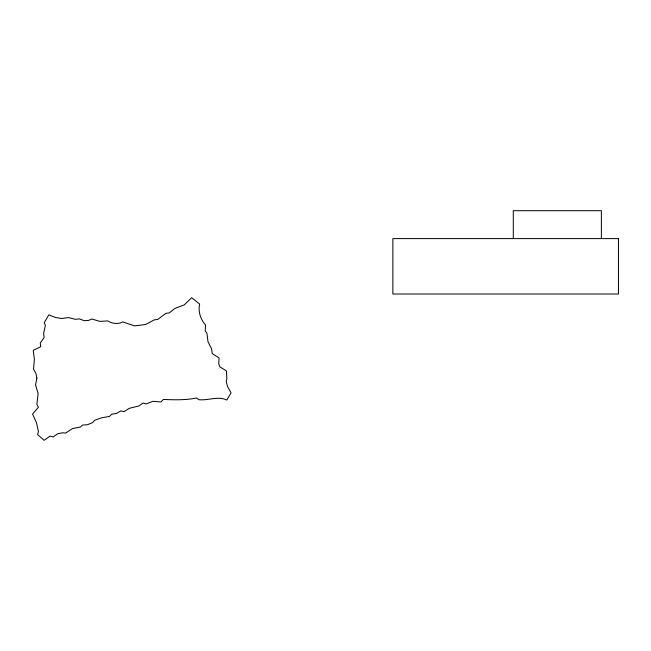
<?xml version="1.0" encoding="UTF-8"?>
<svg xmlns="http://www.w3.org/2000/svg" width="651" height="651" viewBox="0 0 651 651"><rect width="100%" height="100%" fill="white"/><g stroke="black" fill="none" stroke-linecap="round" stroke-linejoin="round"><path stroke-width="0.98" d="M601.386 238.6L601.386 210.688L513.297 210.688L513.297 238.6M36.895 378.093L35.561 384.896L38.132 393.668L36.863 404.344L38.433 407.241L32.55 414.052L36.383 422.483L38.49 431.678L37.555 434.542L44.122 440.312L50.07 436.105L53.122 436.911L57.882 433.656L62.699 432.785L65.702 433.045L72.587 428.521L80.374 427.015L82.555 425.062L87.519 424.704L92.645 422.564L94.729 420.253L101.442 417.844L109.466 416.453L111.622 414.248L116.553 413.418L120.761 410.919L124.081 411.668L129.224 408.348L138.923 405.939L143.025 403.05L146.011 403.937L153.018 401.293L160.854 401.976L163.458 399.445C174.517 399.869 185.421 400.243 196.382 398.021L198.978 399.706C208.336 400.674 217.825 395.832 226.817 399.999L231.056 392.838L227.476 386.352L226.247 381.559L226.849 378.654L226.426 370.915L219.786 366.83L218.736 363.754L219.094 357.936L212.21 353.534L211.624 349.009L208.003 341.726L206.92 333.255L205.22 330.911L205.545 325.077C200.606 319.429 197.863 311.438 199.654 304.033L191.638 297.71L184.233 304.92L174.973 308.387L169.195 312.936L165.899 313.359L157.697 319.438L154.303 319.869L145.621 324.483L134.602 325.899L122.819 321.911C118.108 324.564 112.151 323.596 107.667 320.902L99.92 321.399L91.807 318.99L88.739 320.365L84.215 320.691L79.21 318.852L75.467 319.34L68.51 317.59L61.422 318.502L55.254 317.428L48.841 314.872L44.219 322.717L45.383 325.175L43.609 333.589L44.113 337.519L40.281 343.028L40.761 346.731L33.234 350.344L34.381 359.295L33.535 369.117L35.87 373.316L36.895 378.093M618.45 238.6L392.862 238.6L392.862 294.008L618.45 294.008L618.45 238.6"/></g></svg>
